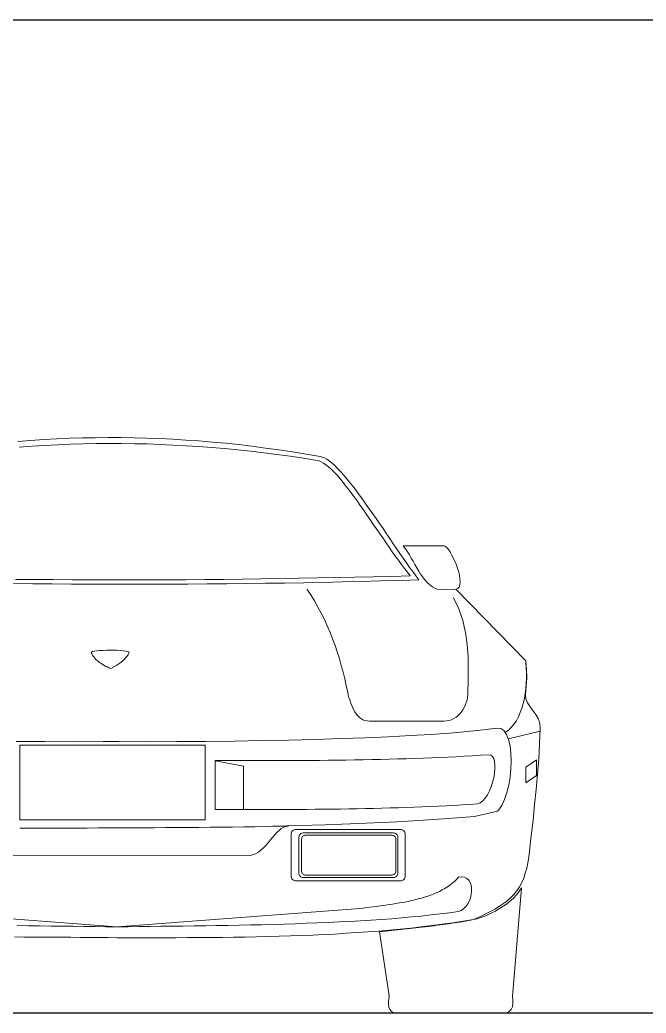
# Model space of a CAD drawing. Header units: millimetres. Extents: x 587797 to 2274247, y 1711 to 439204.
# Drawn here: x 997029 to 999203, y 283670 to 287120 of the extents above; entities that cross this region are included whole.
import ezdxf

# ---------------------------------------------------------------- set-up
doc = ezdxf.new("R2010")
doc.units = ezdxf.units.MM
doc.layers.add('finiture', color=7, linetype='Continuous', lineweight=20)

msp = doc.modelspace()

# ---------------------------------------------------------------- linework, layer by layer
for p, q in [((971939.651, 287119.666, 442.155), (1042638.019, 287119.666, 442.155)), ((1042868.164, 283669.666, 442.155), (971709.651, 283669.666, 442.155))]:
    msp.add_line(p, q)
at = {"layer": 'finiture'}
for p, q in [((997111.674, 285661.798, 442.155), (997066.407, 285658.992, 442.155)), ((997156.532, 285664.193, 442.155), (997111.674, 285661.798, 442.155)), ((997201.389, 285666.195, 442.155), (997156.532, 285664.193, 442.155)), ((997245.836, 285667.409, 442.155), (997201.389, 285666.195, 442.155)), ((997290.694, 285668.197, 442.155), (997245.836, 285667.409, 442.155)), ((997335.551, 285668.607, 442.155), (997290.694, 285668.197, 442.155)), ((997380.392, 285668.607, 442.155), (997335.551, 285668.607, 442.155)), ((997425.25, 285668.197, 442.155), (997380.392, 285668.607, 442.155)), ((997470.107, 285666.999, 442.155), (997425.25, 285668.197, 442.155)), ((997514.964, 285665.407, 442.155), (997470.107, 285666.999, 442.155)), ((997560.215, 285662.995, 442.155), (997514.964, 285665.407, 442.155)), ((997605.467, 285660.19, 442.155), (997560.215, 285662.995, 442.155)), ((997650.734, 285656.99, 442.155), (997605.467, 285660.19, 442.155)), ((997066.407, 285658.992, 442.155), (997021.566, 285655.383, 442.155)), ((997071.215, 285638.959, 442.155), (997026.767, 285635.76, 442.155)), ((997115.678, 285641.765, 442.155), (997071.215, 285638.959, 442.155)), ((997160.125, 285643.766, 442.155), (997115.678, 285641.765, 442.155)), ((997204.589, 285645.374, 442.155), (997160.125, 285643.766, 442.155)), ((997248.642, 285646.982, 442.155), (997204.589, 285645.374, 442.155)), ((997293.105, 285647.77, 442.155), (997248.642, 285646.982, 442.155)), ((997337.553, 285648.18, 442.155), (997293.105, 285647.77, 442.155)), ((997382, 285648.18, 442.155), (997337.553, 285648.18, 442.155)), ((997426.447, 285647.376, 442.155), (997382, 285648.18, 442.155)), ((997470.911, 285646.572, 442.155), (997426.447, 285647.376, 442.155)), ((997515.358, 285644.98, 442.155), (997470.911, 285646.572, 442.155)), ((997559.821, 285642.978, 442.155), (997515.358, 285644.98, 442.155)), ((997604.679, 285640.567, 442.155), (997559.821, 285642.978, 442.155)), ((997649.52, 285637.761, 442.155), (997604.679, 285640.567, 442.155)), ((997694.377, 285634.562, 442.155), (997649.52, 285637.761, 442.155)), ((997696.379, 285653.381, 442.155), (997650.734, 285656.99, 442.155)), ((997739.235, 285630.558, 442.155), (997694.377, 285634.562, 442.155)), ((997742.45, 285648.983, 442.155), (997696.379, 285653.381, 442.155)), ((997784.502, 285626.145, 442.155), (997739.235, 285630.558, 442.155)), ((997788.505, 285644.176, 442.155), (997742.45, 285648.983, 442.155)), ((997830.147, 285621.338, 442.155), (997784.502, 285626.145, 442.155)), ((997834.56, 285638.565, 442.155), (997788.505, 285644.176, 442.155)), ((997881.419, 285632.56, 442.155), (997834.56, 285638.565, 442.155)), ((997928.278, 285626.145, 442.155), (997881.419, 285632.56, 442.155)), ((997975.531, 285619.336, 442.155), (997928.278, 285626.145, 442.155)), ((997875.808, 285616.137, 442.155), (997830.147, 285621.338, 442.155)), ((997921.469, 285610.131, 442.155), (997875.808, 285616.137, 442.155)), ((997967.524, 285603.716, 442.155), (997921.469, 285610.131, 442.155)), ((998013.989, 285596.907, 442.155), (997967.524, 285603.716, 442.155)), ((998022.8, 285611.329, 442.155), (997975.531, 285619.336, 442.155)), ((998060.438, 285589.704, 442.155), (998013.989, 285596.907, 442.155)), ((998070.857, 285603.322, 442.155), (998022.8, 285611.329, 442.155)), ((998078.469, 285601.321, 442.155), (998070.857, 285603.322, 442.155)), ((998086.067, 285598.121, 442.155), (998078.469, 285601.321, 442.155)), ((998094.483, 285593.314, 442.155), (998086.067, 285598.121, 442.155)), ((998103.294, 285587.309, 442.155), (998094.483, 285593.314, 442.155)), ((998067.641, 285588.097, 442.155), (998060.438, 285589.704, 442.155)), ((998075.254, 285584.897, 442.155), (998067.641, 285588.097, 442.155)), ((998083.261, 285580.09, 442.155), (998075.254, 285584.897, 442.155)), ((998091.284, 285574.479, 442.155), (998083.261, 285580.09, 442.155)), ((998100.094, 285567.67, 442.155), (998091.284, 285574.479, 442.155)), ((998108.905, 285559.663, 442.155), (998100.094, 285567.67, 442.155)), ((998112.499, 285580.09, 442.155), (998103.294, 285587.309, 442.155)), ((998118.11, 285550.458, 442.155), (998108.905, 285559.663, 442.155)), ((998121.719, 285571.279, 442.155), (998112.499, 285580.09, 442.155)), ((998131.728, 285561.665, 442.155), (998121.719, 285571.279, 442.155)), ((998141.736, 285551.262, 442.155), (998131.728, 285561.665, 442.155)), ((998127.724, 285540.45, 442.155), (998118.11, 285550.458, 442.155)), ((998137.339, 285529.637, 442.155), (998127.724, 285540.45, 442.155)), ((998147.347, 285517.611, 442.155), (998137.339, 285529.637, 442.155)), ((998152.155, 285539.646, 442.155), (998141.736, 285551.262, 442.155)), ((998162.573, 285527.226, 442.155), (998152.155, 285539.646, 442.155)), ((998173.385, 285514.018, 442.155), (998162.573, 285527.226, 442.155)), ((998157.356, 285505.207, 442.155), (998147.347, 285517.611, 442.155)), ((998167.774, 285491.983, 442.155), (998157.356, 285505.207, 442.155)), ((998178.193, 285477.971, 442.155), (998167.774, 285491.983, 442.155)), ((998184.592, 285499.99, 442.155), (998173.385, 285514.018, 442.155)), ((998195.814, 285485.174, 442.155), (998184.592, 285499.99, 442.155)), ((998189.005, 285463.549, 442.155), (998178.193, 285477.971, 442.155)), ((998199.817, 285448.734, 442.155), (998189.005, 285463.549, 442.155)), ((998207.02, 285469.949, 442.155), (998195.814, 285485.174, 442.155)), ((998218.637, 285454.329, 442.155), (998207.02, 285469.949, 442.155)), ((998230.253, 285437.921, 442.155), (998218.637, 285454.329, 442.155)), ((998210.63, 285433.114, 442.155), (998199.817, 285448.734, 442.155)), ((998221.442, 285417.494, 442.155), (998210.63, 285433.114, 442.155)), ((998241.869, 285421.498, 442.155), (998230.253, 285437.921, 442.155)), ((998253.879, 285404.27, 442.155), (998241.869, 285421.498, 442.155)), ((998232.649, 285401.465, 442.155), (998221.442, 285417.494, 442.155)), ((998243.871, 285385.451, 442.155), (998232.649, 285401.465, 442.155)), ((998254.683, 285369.028, 442.155), (998243.871, 285385.451, 442.155)), ((998265.496, 285387.453, 442.155), (998253.879, 285404.27, 442.155)), ((998277.506, 285369.831, 442.155), (998265.496, 285387.453, 442.155)), ((998265.89, 285353.014, 442.155), (998254.683, 285369.028, 442.155)), ((998277.112, 285336.59, 442.155), (998265.89, 285353.014, 442.155)), ((998289.532, 285352.604, 442.155), (998277.506, 285369.831, 442.155)), ((998301.148, 285334.983, 442.155), (998289.532, 285352.604, 442.155)), ((998288.318, 285320.167, 442.155), (998277.112, 285336.59, 442.155)), ((998299.54, 285304.153, 442.155), (998288.318, 285320.167, 442.155)), ((998313.158, 285317.771, 442.155), (998301.148, 285334.983, 442.155)), ((998324.775, 285300.15, 442.155), (998313.158, 285317.771, 442.155)), ((998310.353, 285288.124, 442.155), (998299.54, 285304.153, 442.155)), ((998321.165, 285272.504, 442.155), (998310.353, 285288.124, 442.155)), ((998336.391, 285283.317, 442.155), (998324.775, 285300.15, 442.155)), ((998347.991, 285266.499, 442.155), (998336.391, 285283.317, 442.155)), ((998367.63, 285282.922, 442.155), (998360.017, 285292.931, 442.155)), ((998360.017, 285292.931, 442.155), (998500.988, 285292.931, 442.155)), ((998374.439, 285272.504, 442.155), (998367.63, 285282.922, 442.155)), ((998500.988, 285292.931, 442.155), (998505.795, 285291.339, 442.155)), ((998505.795, 285291.339, 442.155), (998511.407, 285286.532, 442.155)), ((998511.407, 285286.532, 442.155), (998517.412, 285279.313, 442.155)), ((998331.978, 285257.294, 442.155), (998321.165, 285272.504, 442.155)), ((998342.79, 285242.478, 442.155), (998331.978, 285257.294, 442.155)), ((998359.607, 285249.681, 442.155), (998347.991, 285266.499, 442.155)), ((998370.83, 285233.668, 442.155), (998359.607, 285249.681, 442.155)), ((998381.248, 285261.692, 442.155), (998374.439, 285272.504, 442.155)), ((998387.647, 285250.485, 442.155), (998381.248, 285261.692, 442.155)), ((998394.062, 285239.263, 442.155), (998387.647, 285250.485, 442.155)), ((998517.412, 285279.313, 442.155), (998523.811, 285269.699, 442.155)), ((998523.811, 285269.699, 442.155), (998529.832, 285258.492, 442.155)), ((998529.832, 285258.492, 442.155), (998535.837, 285245.678, 442.155)), ((998353.208, 285228.057, 442.155), (998342.79, 285242.478, 442.155)), ((998363.611, 285214.439, 442.155), (998353.208, 285228.057, 442.155)), ((998374.029, 285201.215, 442.155), (998363.611, 285214.439, 442.155)), ((998381.642, 285218.048, 442.155), (998370.83, 285233.668, 442.155)), ((998392.848, 285203.217, 442.155), (998381.642, 285218.048, 442.155)), ((998400.461, 285227.647, 442.155), (998394.062, 285239.263, 442.155)), ((998406.876, 285216.44, 442.155), (998400.461, 285227.647, 442.155)), ((998413.275, 285205.218, 442.155), (998406.876, 285216.44, 442.155)), ((998535.837, 285245.678, 442.155), (998541.842, 285232.06, 442.155)), ((998541.842, 285232.06, 442.155), (998547.043, 285218.442, 442.155)), ((998547.043, 285218.442, 442.155), (998551.457, 285204.43, 442.155)), ((997735.641, 285176.39, 442.155), (997800.909, 285177.194, 442.155)), ((997800.909, 285177.194, 442.155), (997866.194, 285177.998, 442.155)), ((997866.194, 285177.998, 442.155), (997931.478, 285178.786, 442.155)), ((997931.478, 285178.786, 442.155), (997996.352, 285180, 442.155)), ((997996.352, 285180, 442.155), (998061.636, 285181.198, 442.155)), ((998061.636, 285181.198, 442.155), (998126.117, 285182.396, 442.155)), ((998126.117, 285182.396, 442.155), (998191.007, 285183.593, 442.155)), ((998191.007, 285183.593, 442.155), (998255.487, 285185.201, 442.155)), ((998255.487, 285185.201, 442.155), (998319.967, 285186.809, 442.155)), ((998319.967, 285186.809, 442.155), (998384.038, 285188.811, 442.155)), ((998384.038, 285188.811, 442.155), (998374.029, 285201.215, 442.155)), ((998403.267, 285188.401, 442.155), (998392.848, 285203.217, 442.155)), ((998413.685, 285174.783, 442.155), (998403.267, 285188.401, 442.155)), ((998420.084, 285194.406, 442.155), (998413.275, 285205.218, 442.155)), ((998427.303, 285184.003, 442.155), (998420.084, 285194.406, 442.155)), ((998434.9, 285174.389, 442.155), (998427.303, 285184.003, 442.155)), ((998551.457, 285204.43, 442.155), (998554.656, 285190.812, 442.155)), ((998554.656, 285190.812, 442.155), (998556.658, 285177.998, 442.155)), ((998556.658, 285177.998, 442.155), (998557.462, 285166.776, 442.155)), ((997006.734, 285161.575, 442.155), (997074.02, 285161.165, 442.155)), ((997013.543, 285176.39, 442.155), (997079.237, 285175.996, 442.155)), ((997074.02, 285161.165, 442.155), (997141.306, 285160.377, 442.155)), ((997079.237, 285175.996, 442.155), (997144.915, 285175.587, 442.155)), ((997141.306, 285160.377, 442.155), (997208.592, 285159.967, 442.155)), ((997144.915, 285175.587, 442.155), (997210.594, 285175.193, 442.155)), ((997208.592, 285159.967, 442.155), (997276.272, 285159.967, 442.155)), ((997210.594, 285175.193, 442.155), (997276.272, 285174.783, 442.155)), ((997276.272, 285174.783, 442.155), (997341.95, 285174.783, 442.155)), ((997276.272, 285159.967, 442.155), (997343.542, 285159.573, 442.155)), ((997341.95, 285174.783, 442.155), (997407.628, 285174.783, 442.155)), ((997343.542, 285159.573, 442.155), (997410.828, 285159.573, 442.155)), ((997407.628, 285174.783, 442.155), (997473.306, 285174.783, 442.155)), ((997410.828, 285159.573, 442.155), (997478.114, 285159.573, 442.155)), ((997473.306, 285174.783, 442.155), (997538.985, 285175.193, 442.155)), ((997478.114, 285159.573, 442.155), (997545.4, 285159.967, 442.155)), ((997538.985, 285175.193, 442.155), (997604.679, 285175.193, 442.155)), ((997545.4, 285159.967, 442.155), (997612.276, 285159.967, 442.155)), ((997604.679, 285175.193, 442.155), (997669.947, 285175.996, 442.155)), ((997612.276, 285159.967, 442.155), (997679.562, 285160.771, 442.155)), ((997669.947, 285175.996, 442.155), (997735.641, 285176.39, 442.155)), ((997679.562, 285160.771, 442.155), (997746.847, 285161.165, 442.155)), ((997746.847, 285161.165, 442.155), (997813.739, 285161.969, 442.155)), ((997813.739, 285161.969, 442.155), (997881.009, 285162.773, 442.155)), ((997881.009, 285162.773, 442.155), (997947.901, 285163.576, 442.155)), ((997947.901, 285163.576, 442.155), (998014.777, 285164.774, 442.155)), ((998014.777, 285164.774, 442.155), (998081.259, 285165.972, 442.155)), ((998024.802, 285142.74, 442.155), (998038.419, 285122.329, 442.155)), ((998081.259, 285165.972, 442.155), (998148.151, 285167.58, 442.155)), ((998148.151, 285167.58, 442.155), (998214.633, 285169.187, 442.155)), ((998214.633, 285169.187, 442.155), (998281.115, 285170.779, 442.155)), ((998281.115, 285170.779, 442.155), (998347.597, 285172.781, 442.155)), ((998347.597, 285172.781, 442.155), (998413.685, 285174.783, 442.155)), ((998443.317, 285165.168, 442.155), (998434.9, 285174.389, 442.155)), ((998452.127, 285157.161, 442.155), (998443.317, 285165.168, 442.155)), ((998461.742, 285149.958, 442.155), (998452.127, 285157.161, 442.155)), ((998472.16, 285144.347, 442.155), (998461.742, 285149.958, 442.155)), ((998483.367, 285139.54, 442.155), (998472.16, 285144.347, 442.155)), ((998542.646, 285142.74, 442.155), (998483.367, 285139.54, 442.155)), ((998549.455, 285144.757, 442.155), (998542.646, 285142.74, 442.155)), ((998542.646, 285142.74, 442.155), (998784.947, 284892.841, 442.155)), ((998554.262, 285149.549, 442.155), (998549.455, 285144.757, 442.155)), ((998556.658, 285157.161, 442.155), (998554.262, 285149.549, 442.155)), ((998557.462, 285166.776, 442.155), (998556.658, 285157.161, 442.155)), ((998038.419, 285122.329, 442.155), (998051.628, 285101.492, 442.155)), ((998553.048, 285073.862, 442.155), (998533.835, 285112.304, 442.155)), ((998051.628, 285101.492, 442.155), (998063.638, 285080.277, 442.155)), ((998063.638, 285080.277, 442.155), (998075.254, 285058.636, 442.155)), ((998566.666, 285033.418, 442.155), (998553.048, 285073.862, 442.155)), ((998075.254, 285058.636, 442.155), (998086.067, 285036.617, 442.155)), ((998086.067, 285036.617, 442.155), (998096.091, 285014.583, 442.155)), ((998096.091, 285014.583, 442.155), (998105.69, 284992.154, 442.155)), ((998575.887, 284992.154, 442.155), (998566.666, 285033.418, 442.155)), ((998105.69, 284992.154, 442.155), (998114.5, 284969.726, 442.155)), ((998581.892, 284950.103, 442.155), (998575.887, 284992.154, 442.155)), ((998114.5, 284969.726, 442.155), (998122.917, 284946.903, 442.155)), ((998122.917, 284946.903, 442.155), (998130.924, 284924.08, 442.155)), ((998584.698, 284907.657, 442.155), (998581.892, 284950.103, 442.155)), ((997277.076, 284923.276, 442.155), (997276.272, 284921.275, 442.155)), ((997276.272, 284921.275, 442.155), (997278.274, 284917.271, 442.155)), ((997281.079, 284925.278, 442.155), (997277.076, 284923.276, 442.155)), ((997278.274, 284917.271, 442.155), (997280.685, 284913.268, 442.155)), ((997280.685, 284913.268, 442.155), (997283.491, 284909.659, 442.155)), ((997287.494, 284926.87, 442.155), (997281.079, 284925.278, 442.155)), ((997283.491, 284909.659, 442.155), (997286.296, 284905.655, 442.155)), ((997286.296, 284905.655, 442.155), (997289.496, 284902.046, 442.155)), ((997295.895, 284928.084, 442.155), (997287.494, 284926.87, 442.155)), ((997289.496, 284902.046, 442.155), (997293.105, 284898.436, 442.155)), ((997305.919, 284928.888, 442.155), (997295.895, 284928.084, 442.155)), ((997317.126, 284929.676, 442.155), (997305.919, 284928.888, 442.155)), ((997329.136, 284930.085, 442.155), (997317.126, 284929.676, 442.155)), ((997341.95, 284930.479, 442.155), (997329.136, 284930.085, 442.155)), ((997354.354, 284930.479, 442.155), (997341.95, 284930.479, 442.155)), ((997366.774, 284930.085, 442.155), (997354.354, 284930.479, 442.155)), ((997377.981, 284929.282, 442.155), (997366.774, 284930.085, 442.155)), ((997388.005, 284928.478, 442.155), (997377.981, 284929.282, 442.155)), ((997396.406, 284926.87, 442.155), (997388.005, 284928.478, 442.155)), ((997392.403, 284899.24, 442.155), (997399.212, 284906.853, 442.155)), ((997403.215, 284925.278, 442.155), (997396.406, 284926.87, 442.155)), ((997399.212, 284906.853, 442.155), (997404.429, 284914.056, 442.155)), ((997406.824, 284923.67, 442.155), (997403.215, 284925.278, 442.155)), ((997404.429, 284914.056, 442.155), (997408.022, 284921.275, 442.155)), ((997408.022, 284921.275, 442.155), (997406.824, 284923.67, 442.155)), ((998130.924, 284924.08, 442.155), (998138.143, 284900.848, 442.155)), ((998585.501, 284865.605, 442.155), (998584.698, 284907.657, 442.155)), ((997293.105, 284898.436, 442.155), (997296.699, 284894.843, 442.155)), ((997296.699, 284894.843, 442.155), (997300.702, 284891.627, 442.155)), ((997300.702, 284891.627, 442.155), (997305.115, 284888.034, 442.155)), ((997305.115, 284888.034, 442.155), (997309.923, 284884.818, 442.155)), ((997309.923, 284884.818, 442.155), (997314.73, 284881.225, 442.155)), ((997314.73, 284881.225, 442.155), (997319.931, 284878.419, 442.155)), ((997319.931, 284878.419, 442.155), (997325.542, 284875.22, 442.155)), ((997325.542, 284875.22, 442.155), (997331.547, 284872.004, 442.155)), ((997331.547, 284872.004, 442.155), (997337.947, 284869.199, 442.155)), ((997337.947, 284869.199, 442.155), (997344.346, 284866.409, 442.155)), ((997344.346, 284866.409, 442.155), (997355.552, 284872.004, 442.155)), ((997355.552, 284872.004, 442.155), (997365.971, 284878.419, 442.155)), ((997365.971, 284878.419, 442.155), (997375.979, 284884.818, 442.155)), ((997375.979, 284884.818, 442.155), (997384.79, 284892.037, 442.155)), ((997384.79, 284892.037, 442.155), (997392.403, 284899.24, 442.155)), ((998138.143, 284900.848, 442.155), (998144.542, 284877.615, 442.155)), ((998144.542, 284877.615, 442.155), (998150.957, 284854.383, 442.155)), ((998787.343, 284863.603, 442.155), (998784.947, 284892.841, 442.155)), ((998784.947, 284886.82, 442.155), (998786.539, 284869.609, 442.155)), ((998786.539, 284869.609, 442.155), (998787.343, 284851.987, 442.155)), ((998150.957, 284854.383, 442.155), (998156.552, 284830.756, 442.155)), ((998585.092, 284824.357, 442.155), (998585.501, 284865.605, 442.155)), ((998786.949, 284805.522, 442.155), (998788.147, 284834.366, 442.155)), ((998787.343, 284833.956, 442.155), (998786.949, 284815.941, 442.155)), ((998788.147, 284834.366, 442.155), (998787.343, 284863.603, 442.155)), ((998787.343, 284851.987, 442.155), (998787.343, 284833.956, 442.155)), ((998156.552, 284830.756, 442.155), (998162.163, 284807.524, 442.155)), ((998162.163, 284807.524, 442.155), (998166.97, 284783.897, 442.155)), ((998584.288, 284783.897, 442.155), (998585.092, 284824.357, 442.155)), ((998785.342, 284797.909, 442.155), (998783.34, 284780.288, 442.155)), ((998783.75, 284776.694, 442.155), (998786.949, 284805.522, 442.155)), ((998786.949, 284815.941, 442.155), (998785.342, 284797.909, 442.155)), ((998166.97, 284783.897, 442.155), (998168.972, 284775.087, 442.155)), ((998168.972, 284775.087, 442.155), (998171.384, 284766.276, 442.155)), ((998171.384, 284766.276, 442.155), (998173.779, 284757.465, 442.155)), ((998581.088, 284757.071, 442.155), (998582.696, 284765.882, 442.155)), ((998582.696, 284765.882, 442.155), (998583.894, 284775.087, 442.155)), ((998583.894, 284775.087, 442.155), (998584.288, 284783.897, 442.155)), ((998783.34, 284780.288, 442.155), (998780.14, 284762.667, 442.155)), ((998785.342, 284761.075, 442.155), (998783.75, 284776.694, 442.155)), ((998173.779, 284757.465, 442.155), (998176.979, 284748.655, 442.155)), ((998176.979, 284748.655, 442.155), (998180.194, 284740.238, 442.155)), ((998180.194, 284740.238, 442.155), (998183.394, 284731.837, 442.155)), ((998183.394, 284731.837, 442.155), (998187.397, 284724.224, 442.155)), ((998566.666, 284723.421, 442.155), (998571.474, 284731.427, 442.155)), ((998571.474, 284731.427, 442.155), (998575.083, 284739.45, 442.155)), ((998575.083, 284739.45, 442.155), (998578.283, 284748.261, 442.155)), ((998578.283, 284748.261, 442.155), (998581.088, 284757.071, 442.155)), ((998771.724, 284729.032, 442.155), (998766.128, 284713.412, 442.155)), ((998776.531, 284745.455, 442.155), (998771.724, 284729.032, 442.155)), ((998780.14, 284762.667, 442.155), (998776.531, 284745.455, 442.155)), ((998791.347, 284747.047, 442.155), (998785.342, 284761.075, 442.155)), ((998799.763, 284733.839, 442.155), (998791.347, 284747.047, 442.155)), ((998809.772, 284721.025, 442.155), (998799.763, 284733.839, 442.155)), ((998187.397, 284724.224, 442.155), (998191.81, 284716.612, 442.155)), ((998191.81, 284716.612, 442.155), (998196.208, 284709.803, 442.155)), ((998196.208, 284709.803, 442.155), (998201.409, 284703.403, 442.155)), ((998201.409, 284703.403, 442.155), (998207.02, 284697.792, 442.155)), ((998207.02, 284697.792, 442.155), (998213.025, 284692.985, 442.155)), ((998535.427, 284692.591, 442.155), (998543.04, 284697.398, 442.155)), ((998543.04, 284697.398, 442.155), (998549.849, 284702.994, 442.155)), ((998549.849, 284702.994, 442.155), (998555.854, 284708.999, 442.155)), ((998555.854, 284708.999, 442.155), (998561.859, 284715.808, 442.155)), ((998561.859, 284715.808, 442.155), (998566.666, 284723.421, 442.155)), ((998759.713, 284698.99, 442.155), (998752.51, 284685.372, 442.155)), ((998766.128, 284713.412, 442.155), (998759.713, 284698.99, 442.155)), ((998819.78, 284707.407, 442.155), (998809.772, 284721.025, 442.155)), ((998828.197, 284692.985, 442.155), (998819.78, 284707.407, 442.155)), ((998213.025, 284692.985, 442.155), (998219.44, 284688.982, 442.155)), ((998219.44, 284688.982, 442.155), (998226.643, 284686.176, 442.155)), ((998226.643, 284686.176, 442.155), (998234.256, 284684.568, 442.155)), ((998234.256, 284684.568, 442.155), (998242.263, 284683.78, 442.155)), ((998242.263, 284683.78, 442.155), (998500.988, 284683.78, 442.155)), ((998500.988, 284683.78, 442.155), (998510.209, 284684.568, 442.155)), ((998510.209, 284684.568, 442.155), (998519.019, 284686.176, 442.155)), ((998519.019, 284686.176, 442.155), (998527.42, 284688.982, 442.155)), ((998527.42, 284688.982, 442.155), (998535.427, 284692.591, 442.155)), ((998734.889, 284661.746, 442.155), (998724.865, 284652.131, 442.155)), ((998744.094, 284672.968, 442.155), (998734.889, 284661.746, 442.155)), ((998752.51, 284685.372, 442.155), (998744.094, 284672.968, 442.155)), ((998834.202, 284676.971, 442.155), (998828.197, 284692.985, 442.155)), ((998835.4, 284658.94, 442.155), (998834.202, 284676.971, 442.155)), ((998227.447, 284626.109, 442.155), (998142.54, 284623.303, 442.155)), ((998307.957, 284629.703, 442.155), (998227.447, 284626.109, 442.155)), ((998384.448, 284633.706, 442.155), (998307.957, 284629.703, 442.155)), ((998455.737, 284637.709, 442.155), (998384.448, 284633.706, 442.155)), ((998521.825, 284642.517, 442.155), (998455.737, 284637.709, 442.155)), ((998582.302, 284647.734, 442.155), (998521.825, 284642.517, 442.155)), ((998636.758, 284653.329, 442.155), (998582.302, 284647.734, 442.155)), ((998684.83, 284659.35, 442.155), (998636.758, 284653.329, 442.155)), ((998698.039, 284658.136, 442.155), (998684.83, 284659.35, 442.155)), ((998709.261, 284650.933, 442.155), (998698.039, 284658.136, 442.155)), ((998718.465, 284637.315, 442.155), (998709.261, 284650.933, 442.155)), ((998724.865, 284652.131, 442.155), (998713.658, 284644.518, 442.155)), ((998725.274, 284619.694, 442.155), (998718.465, 284637.315, 442.155)), ((998725.274, 284622.09, 442.155), (998834.612, 284649.326, 442.155)), ((998833.004, 284606.47, 442.155), (998835.4, 284658.94, 442.155)), ((997016.349, 284613.689, 442.155), (997116.072, 284612.885, 442.155)), ((997029.163, 284600.229, 442.155), (997672.358, 284600.229, 442.155)), ((997029.163, 284341.535, 442.155), (997029.163, 284600.229, 442.155)), ((997116.072, 284612.885, 442.155), (997217.009, 284612.491, 442.155)), ((997217.009, 284612.491, 442.155), (997318.324, 284612.885, 442.155)), ((997318.324, 284612.885, 442.155), (997345.158, 284612.885, 442.155)), ((997371.991, 284612.885, 442.155), (997345.158, 284612.885, 442.155)), ((997473.306, 284612.491, 442.155), (997371.991, 284612.885, 442.155)), ((997574.243, 284612.885, 442.155), (997473.306, 284612.491, 442.155)), ((997673.966, 284613.689, 442.155), (997574.243, 284612.885, 442.155)), ((997672.358, 284600.229, 442.155), (997672.358, 284341.535, 442.155)), ((997772.491, 284614.887, 442.155), (997673.966, 284613.689, 442.155)), ((997868.605, 284616.494, 442.155), (997772.491, 284614.887, 442.155)), ((997962.717, 284618.086, 442.155), (997868.605, 284616.494, 442.155)), ((998054.433, 284620.498, 442.155), (997962.717, 284618.086, 442.155)), ((998142.54, 284623.303, 442.155), (998054.433, 284620.498, 442.155)), ((998730.476, 284597.659, 442.155), (998725.274, 284619.694, 442.155)), ((998733.281, 284572.835, 442.155), (998730.476, 284597.659, 442.155)), ((998829.805, 284553.212, 442.155), (998833.004, 284606.47, 442.155)), ((998428.895, 284555.214, 442.155), (998457.739, 284556.412, 442.155)), ((998457.739, 284556.412, 442.155), (998486.566, 284557.61, 442.155)), ((998486.566, 284557.61, 442.155), (998515.41, 284559.217, 442.155)), ((998515.41, 284559.217, 442.155), (998543.844, 284560.415, 442.155)), ((998543.844, 284560.415, 442.155), (998572.277, 284562.023, 442.155)), ((998572.277, 284562.023, 442.155), (998600.317, 284563.63, 442.155)), ((998600.317, 284563.63, 442.155), (998627.947, 284565.222, 442.155)), ((998627.947, 284565.222, 442.155), (998655.577, 284567.224, 442.155)), ((998655.577, 284567.224, 442.155), (998663.6, 284566.026, 442.155)), ((998663.6, 284566.026, 442.155), (998669.605, 284561.219, 442.155)), ((998669.605, 284561.219, 442.155), (998674.002, 284553.606, 442.155)), ((998734.479, 284546.009, 442.155), (998733.281, 284572.835, 442.155)), ((997707.191, 284376.604, 442.155), (997707.191, 284546.797, 442.155)), ((997707.191, 284546.797, 442.155), (997736.839, 284546.797, 442.155)), ((997707.191, 284377.408, 442.155), (997707.191, 284546.403, 442.155)), ((997707.191, 284546.403, 442.155), (997805.717, 284527.978, 442.155)), ((997736.839, 284546.797, 442.155), (997766.88, 284546.797, 442.155)), ((997766.88, 284546.797, 442.155), (997796.906, 284546.797, 442.155)), ((997796.906, 284546.797, 442.155), (997826.947, 284546.797, 442.155)), ((997805.717, 284527.978, 442.155), (997805.717, 284376.21, 442.155)), ((997826.947, 284546.797, 442.155), (997856.989, 284546.797, 442.155)), ((997856.989, 284546.797, 442.155), (997887.03, 284546.797, 442.155)), ((997887.03, 284546.797, 442.155), (997917.466, 284546.797, 442.155)), ((997917.466, 284546.797, 442.155), (997947.901, 284546.797, 442.155)), ((997947.901, 284546.797, 442.155), (997978.337, 284547.207, 442.155)), ((997978.337, 284547.207, 442.155), (998008.378, 284547.207, 442.155)), ((998008.378, 284547.207, 442.155), (998038.814, 284547.601, 442.155)), ((998038.814, 284547.601, 442.155), (998069.249, 284547.601, 442.155)), ((998069.249, 284547.601, 442.155), (998099.684, 284548.011, 442.155)), ((998099.684, 284548.011, 442.155), (998130.12, 284548.405, 442.155)), ((998130.12, 284548.405, 442.155), (998160.161, 284548.799, 442.155)), ((998160.161, 284548.799, 442.155), (998190.597, 284549.209, 442.155)), ((998190.597, 284549.209, 442.155), (998220.638, 284549.603, 442.155)), ((998220.638, 284549.603, 442.155), (998250.68, 284550.406, 442.155)), ((998250.68, 284550.406, 442.155), (998280.721, 284550.816, 442.155)), ((998280.721, 284550.816, 442.155), (998310.747, 284551.604, 442.155)), ((998310.747, 284551.604, 442.155), (998340.394, 284552.408, 442.155)), ((998340.394, 284552.408, 442.155), (998370.026, 284553.212, 442.155)), ((998370.026, 284553.212, 442.155), (998399.263, 284554.41, 442.155)), ((998399.263, 284554.41, 442.155), (998428.895, 284555.214, 442.155)), ((998674.002, 284553.606, 442.155), (998676.808, 284543.598, 442.155)), ((998676.808, 284543.598, 442.155), (998678.006, 284531.177, 442.155)), ((998678.006, 284531.177, 442.155), (998678.006, 284517.56, 442.155)), ((998733.281, 284517.969, 442.155), (998734.479, 284546.009, 442.155)), ((998822.192, 284549.209, 442.155), (998784.947, 284523.58, 442.155)), ((998784.947, 284523.58, 442.155), (998784.947, 284469.928, 442.155)), ((998822.192, 284495.556, 442.155), (998822.192, 284549.209, 442.155)), ((998825.801, 284499.954, 442.155), (998829.805, 284553.212, 442.155)), ((998673.608, 284487.14, 442.155), (998669.605, 284471.52, 442.155)), ((998676.414, 284502.759, 442.155), (998673.608, 284487.14, 442.155)), ((998678.006, 284517.56, 442.155), (998676.414, 284502.759, 442.155)), ((998726.078, 284461.512, 442.155), (998730.885, 284489.551, 442.155)), ((998730.885, 284489.551, 442.155), (998733.281, 284517.969, 442.155)), ((998784.947, 284469.928, 442.155), (998822.192, 284495.556, 442.155)), ((998820.994, 284446.286, 442.155), (998825.801, 284499.954, 442.155)), ((998664.798, 284455.901, 442.155), (998658.792, 284441.494, 442.155)), ((998669.605, 284471.52, 442.155), (998664.798, 284455.901, 442.155)), ((998719.663, 284435.474, 442.155), (998726.078, 284461.512, 442.155)), ((998651.983, 284427.877, 442.155), (998644.371, 284416.26, 442.155)), ((998658.792, 284441.494, 442.155), (998651.983, 284427.877, 442.155)), ((998711.656, 284411.453, 442.155), (998719.663, 284435.474, 442.155)), ((998815.777, 284392.634, 442.155), (998820.994, 284446.286, 442.155)), ((998370.83, 284384.217, 442.155), (998342.396, 284383.019, 442.155)), ((998398.869, 284385.021, 442.155), (998370.83, 284384.217, 442.155)), ((998426.893, 284386.219, 442.155), (998398.869, 284385.021, 442.155)), ((998454.933, 284387.417, 442.155), (998426.893, 284386.219, 442.155)), ((998482.563, 284388.615, 442.155), (998454.933, 284387.417, 442.155)), ((998509.799, 284389.828, 442.155), (998482.563, 284388.615, 442.155)), ((998537.429, 284391.42, 442.155), (998509.799, 284389.828, 442.155)), ((998564.271, 284393.028, 442.155), (998537.429, 284391.42, 442.155)), ((998591.097, 284394.636, 442.155), (998564.271, 284393.028, 442.155)), ((998617.939, 284396.637, 442.155), (998591.097, 284394.636, 442.155)), ((998627.143, 284400.231, 442.155), (998617.939, 284396.637, 442.155)), ((998635.954, 284407.04, 442.155), (998627.143, 284400.231, 442.155)), ((998644.371, 284416.26, 442.155), (998635.954, 284407.04, 442.155)), ((998690.032, 284374.603, 442.155), (998701.648, 284391.026, 442.155)), ((998701.648, 284391.026, 442.155), (998711.656, 284411.453, 442.155)), ((998810.182, 284338.966, 442.155), (998815.777, 284392.634, 442.155)), ((997805.717, 284376.21, 442.155), (997707.191, 284377.408, 442.155)), ((997735.641, 284376.604, 442.155), (997707.191, 284376.604, 442.155)), ((997764.469, 284376.604, 442.155), (997735.641, 284376.604, 442.155)), ((997793.312, 284376.604, 442.155), (997764.469, 284376.604, 442.155)), ((997822.14, 284376.604, 442.155), (997793.312, 284376.604, 442.155)), ((997850.984, 284376.604, 442.155), (997822.14, 284376.604, 442.155)), ((997879.811, 284376.604, 442.155), (997850.984, 284376.604, 442.155)), ((997909.049, 284377.014, 442.155), (997879.811, 284376.604, 442.155)), ((997937.893, 284377.014, 442.155), (997909.049, 284377.014, 442.155)), ((997967.13, 284377.014, 442.155), (997937.893, 284377.014, 442.155)), ((997995.958, 284377.408, 442.155), (997967.13, 284377.014, 442.155)), ((998025.196, 284377.408, 442.155), (997995.958, 284377.408, 442.155)), ((998054.433, 284377.802, 442.155), (998025.196, 284377.408, 442.155)), ((998083.261, 284377.802, 442.155), (998054.433, 284377.802, 442.155)), ((998112.499, 284378.212, 442.155), (998083.261, 284377.802, 442.155)), ((998141.342, 284378.606, 442.155), (998112.499, 284378.212, 442.155)), ((998170.58, 284379.016, 442.155), (998141.342, 284378.606, 442.155)), ((998199.408, 284379.41, 442.155), (998170.58, 284379.016, 442.155)), ((998228.251, 284380.214, 442.155), (998199.408, 284379.41, 442.155)), ((998256.685, 284380.608, 442.155), (998228.251, 284380.214, 442.155)), ((998285.528, 284381.412, 442.155), (998256.685, 284380.608, 442.155)), ((998313.962, 284382.215, 442.155), (998285.528, 284381.412, 442.155)), ((998342.396, 284383.019, 442.155), (998313.962, 284382.215, 442.155)), ((998547.453, 284347.777, 442.155), (998606.716, 284352.978, 442.155)), ((998606.716, 284352.978, 442.155), (998686.422, 284371.403, 442.155)), ((998686.422, 284371.403, 442.155), (998690.032, 284374.603, 442.155)), ((998686.422, 284371.403, 442.155), (998686.422, 284371.403, 442.155)), ((997672.358, 284341.535, 442.155), (997029.163, 284341.535, 442.155)), ((997572.635, 284314.126, 442.155), (997611.882, 284314.536, 442.155)), ((997611.882, 284314.536, 442.155), (997650.734, 284314.93, 442.155)), ((997650.734, 284314.93, 442.155), (997689.57, 284315.324, 442.155)), ((997689.57, 284315.324, 442.155), (997728.422, 284315.733, 442.155)), ((997728.422, 284315.733, 442.155), (997767.274, 284316.127, 442.155)), ((997767.274, 284316.127, 442.155), (997806.126, 284316.931, 442.155)), ((997806.126, 284316.931, 442.155), (997844.979, 284317.325, 442.155)), ((997844.979, 284317.325, 442.155), (997883.815, 284318.129, 442.155)), ((997883.815, 284318.129, 442.155), (997923.061, 284318.539, 442.155)), ((997891.428, 284318.129, 442.155), (997906.653, 284318.539, 442.155)), ((997906.653, 284318.539, 442.155), (997999.158, 284321.345, 442.155)), ((997923.061, 284318.539, 442.155), (997961.913, 284319.343, 442.155)), ((997944.702, 284315.324, 442.155), (997936.285, 284310.532, 442.155)), ((997953.102, 284318.129, 442.155), (997944.702, 284315.324, 442.155)), ((997961.913, 284319.343, 442.155), (997953.102, 284318.129, 442.155)), ((997999.158, 284321.345, 442.155), (998088.872, 284324.134, 442.155)), ((998088.872, 284324.134, 442.155), (998175.387, 284327.35, 442.155)), ((998175.387, 284327.35, 442.155), (998258.292, 284330.549, 442.155)), ((998258.292, 284330.549, 442.155), (998337.589, 284334.553, 442.155)), ((998337.589, 284334.553, 442.155), (998412.472, 284338.556, 442.155)), ((998412.472, 284338.556, 442.155), (998482.563, 284342.969, 442.155)), ((998482.563, 284342.969, 442.155), (998547.453, 284347.777, 442.155)), ((998804.161, 284285.692, 442.155), (998810.182, 284338.966, 442.155)), ((997028.769, 284312.534, 442.155), (997067.621, 284312.534, 442.155)), ((997067.621, 284312.534, 442.155), (997106.867, 284312.534, 442.155)), ((997106.867, 284312.534, 442.155), (997145.719, 284312.534, 442.155)), ((997145.719, 284312.534, 442.155), (997184.556, 284312.534, 442.155)), ((997184.556, 284312.534, 442.155), (997223.408, 284312.534, 442.155)), ((997223.408, 284312.534, 442.155), (997262.26, 284312.534, 442.155)), ((997262.26, 284312.534, 442.155), (997301.112, 284312.928, 442.155)), ((997301.112, 284312.928, 442.155), (997339.948, 284312.928, 442.155)), ((997339.948, 284312.928, 442.155), (997378.391, 284312.928, 442.155)), ((997378.391, 284312.928, 442.155), (997417.243, 284313.322, 442.155)), ((997417.243, 284313.322, 442.155), (997456.079, 284313.322, 442.155)), ((997456.079, 284313.322, 442.155), (997494.931, 284313.732, 442.155)), ((997494.931, 284313.732, 442.155), (997533.783, 284314.126, 442.155)), ((997533.783, 284314.126, 442.155), (997572.635, 284314.126, 442.155)), ((997913.462, 284288.498, 442.155), (997905.849, 284279.293, 442.155)), ((997921.059, 284296.504, 442.155), (997913.462, 284288.498, 442.155)), ((997928.672, 284304.117, 442.155), (997921.059, 284296.504, 442.155)), ((997936.285, 284310.532, 442.155), (997928.672, 284304.117, 442.155)), ((997970.724, 284290.893, 442.155), (997971.134, 284294.109, 442.155)), ((997970.724, 284145.919, 442.155), (997970.724, 284290.893, 442.155)), ((997971.134, 284294.109, 442.155), (997971.922, 284297.308, 442.155)), ((997971.922, 284297.308, 442.155), (997973.529, 284300.114, 442.155)), ((997973.529, 284300.114, 442.155), (997975.531, 284302.919, 442.155)), ((997975.531, 284302.919, 442.155), (997978.337, 284304.921, 442.155)), ((997978.337, 284304.921, 442.155), (997981.142, 284306.513, 442.155)), ((997981.142, 284306.513, 442.155), (997984.342, 284307.317, 442.155)), ((997984.342, 284307.317, 442.155), (997987.541, 284307.727, 442.155)), ((997987.541, 284307.727, 442.155), (998349.599, 284307.727, 442.155)), ((997997.566, 284281.295, 442.155), (997997.96, 284284.084, 442.155)), ((997997.566, 284155.124, 442.155), (997997.566, 284281.295, 442.155)), ((997997.96, 284284.084, 442.155), (997998.764, 284286.89, 442.155)), ((997998.764, 284286.89, 442.155), (997999.961, 284289.301, 442.155)), ((997999.961, 284289.301, 442.155), (998001.963, 284291.697, 442.155)), ((998001.963, 284291.697, 442.155), (998003.965, 284293.305, 442.155)), ((998003.965, 284293.305, 442.155), (998006.376, 284294.503, 442.155)), ((998006.376, 284294.503, 442.155), (998009.182, 284295.307, 442.155)), ((998007.968, 284279.687, 442.155), (998009.182, 284281.689, 442.155)), ((998009.182, 284295.307, 442.155), (998011.972, 284295.701, 442.155)), ((998009.182, 284281.689, 442.155), (998010.774, 284283.69, 442.155)), ((998010.774, 284283.69, 442.155), (998012.776, 284285.298, 442.155)), ((998011.972, 284295.701, 442.155), (998326.366, 284295.701, 442.155)), ((998012.776, 284285.298, 442.155), (998015.187, 284286.496, 442.155)), ((998015.187, 284286.496, 442.155), (998017.993, 284286.89, 442.155)), ((998017.993, 284286.89, 442.155), (998020.798, 284287.3, 442.155)), ((998020.798, 284287.3, 442.155), (998319.967, 284287.3, 442.155)), ((998319.967, 284287.3, 442.155), (998322.773, 284286.89, 442.155)), ((998322.773, 284286.89, 442.155), (998325.169, 284286.496, 442.155)), ((998325.169, 284286.496, 442.155), (998327.58, 284285.298, 442.155)), ((998326.366, 284295.701, 442.155), (998329.172, 284295.307, 442.155)), ((998327.58, 284285.298, 442.155), (998329.976, 284283.69, 442.155)), ((998329.172, 284295.307, 442.155), (998331.978, 284294.503, 442.155)), ((998329.976, 284283.69, 442.155), (998331.583, 284281.689, 442.155)), ((998331.583, 284281.689, 442.155), (998332.781, 284279.687, 442.155)), ((998331.978, 284294.503, 442.155), (998334.389, 284293.305, 442.155)), ((998334.389, 284293.305, 442.155), (998336.785, 284291.697, 442.155)), ((998336.785, 284291.697, 442.155), (998338.392, 284289.301, 442.155)), ((998338.392, 284289.301, 442.155), (998339.59, 284286.89, 442.155)), ((998339.59, 284286.89, 442.155), (998340.394, 284284.084, 442.155)), ((998340.394, 284284.084, 442.155), (998340.788, 284281.295, 442.155)), ((998340.788, 284281.295, 442.155), (998340.788, 284155.124, 442.155)), ((998349.599, 284307.727, 442.155), (998352.798, 284307.317, 442.155)), ((998352.798, 284307.317, 442.155), (998356.014, 284306.513, 442.155)), ((998356.014, 284306.513, 442.155), (998358.819, 284304.921, 442.155)), ((998358.819, 284304.921, 442.155), (998361.609, 284302.919, 442.155)), ((998361.609, 284302.919, 442.155), (998363.611, 284300.114, 442.155)), ((998363.611, 284300.114, 442.155), (998365.219, 284297.308, 442.155)), ((998365.219, 284297.308, 442.155), (998366.022, 284294.109, 442.155)), ((998366.022, 284294.109, 442.155), (998366.416, 284290.893, 442.155)), ((998366.416, 284290.893, 442.155), (998366.416, 284145.919, 442.155)), ((998798.156, 284232.434, 442.155), (998804.161, 284285.692, 442.155)), ((997882.617, 284251.647, 442.155), (997874.2, 284243.246, 442.155)), ((997890.624, 284260.868, 442.155), (997882.617, 284251.647, 442.155)), ((997898.237, 284270.072, 442.155), (997890.624, 284260.868, 442.155)), ((997905.849, 284279.293, 442.155), (997898.237, 284270.072, 442.155)), ((998006.77, 284274.486, 442.155), (998007.18, 284277.275, 442.155)), ((998006.77, 284162.342, 442.155), (998006.77, 284274.486, 442.155)), ((998007.18, 284277.275, 442.155), (998007.968, 284279.687, 442.155)), ((998332.781, 284279.687, 442.155), (998333.585, 284277.275, 442.155)), ((998333.585, 284277.275, 442.155), (998333.979, 284274.486, 442.155)), ((998333.979, 284274.486, 442.155), (998333.979, 284162.342, 442.155)), ((997826.947, 284217.208, 442.155), (996863.368, 284216.404, 442.155)), ((997837.76, 284219.21, 442.155), (997826.947, 284217.208, 442.155)), ((997847.374, 284223.213, 442.155), (997837.76, 284219.21, 442.155)), ((997856.989, 284228.415, 442.155), (997847.374, 284223.213, 442.155)), ((997865.799, 284235.224, 442.155), (997856.989, 284228.415, 442.155)), ((997874.2, 284243.246, 442.155), (997865.799, 284235.224, 442.155)), ((998791.756, 284191.58, 442.155), (998795.35, 284211.203, 442.155)), ((998795.35, 284211.203, 442.155), (998798.156, 284232.434, 442.155)), ((998788.147, 284172.745, 442.155), (998791.756, 284191.58, 442.155)), ((997971.134, 284142.719, 442.155), (997970.724, 284145.919, 442.155)), ((997971.922, 284139.504, 442.155), (997971.134, 284142.719, 442.155)), ((997997.96, 284152.334, 442.155), (997997.566, 284155.124, 442.155)), ((997998.764, 284149.528, 442.155), (997997.96, 284152.334, 442.155)), ((997999.961, 284147.117, 442.155), (997998.764, 284149.528, 442.155)), ((998001.963, 284145.115, 442.155), (997999.961, 284147.117, 442.155)), ((998003.965, 284143.113, 442.155), (998001.963, 284145.115, 442.155)), ((998006.376, 284141.916, 442.155), (998003.965, 284143.113, 442.155)), ((998007.18, 284159.537, 442.155), (998006.77, 284162.342, 442.155)), ((998007.968, 284157.125, 442.155), (998007.18, 284159.537, 442.155)), ((998009.182, 284155.124, 442.155), (998007.968, 284157.125, 442.155)), ((998010.774, 284153.122, 442.155), (998009.182, 284155.124, 442.155)), ((998012.776, 284151.53, 442.155), (998010.774, 284153.122, 442.155)), ((998015.187, 284150.332, 442.155), (998012.776, 284151.53, 442.155)), ((998017.993, 284149.528, 442.155), (998015.187, 284150.332, 442.155)), ((998020.798, 284149.119, 442.155), (998017.993, 284149.528, 442.155)), ((998319.967, 284149.119, 442.155), (998020.798, 284149.119, 442.155)), ((998322.773, 284149.528, 442.155), (998319.967, 284149.119, 442.155)), ((998325.169, 284150.332, 442.155), (998322.773, 284149.528, 442.155)), ((998327.58, 284151.53, 442.155), (998325.169, 284150.332, 442.155)), ((998329.976, 284153.122, 442.155), (998327.58, 284151.53, 442.155)), ((998331.583, 284155.124, 442.155), (998329.976, 284153.122, 442.155)), ((998332.781, 284157.125, 442.155), (998331.583, 284155.124, 442.155)), ((998334.389, 284143.113, 442.155), (998331.978, 284141.916, 442.155)), ((998333.585, 284159.537, 442.155), (998332.781, 284157.125, 442.155)), ((998333.979, 284162.342, 442.155), (998333.585, 284159.537, 442.155)), ((998336.785, 284145.115, 442.155), (998334.389, 284143.113, 442.155)), ((998338.392, 284147.117, 442.155), (998336.785, 284145.115, 442.155)), ((998339.59, 284149.528, 442.155), (998338.392, 284147.117, 442.155)), ((998340.394, 284152.334, 442.155), (998339.59, 284149.528, 442.155)), ((998340.788, 284155.124, 442.155), (998340.394, 284152.334, 442.155)), ((998366.022, 284142.719, 442.155), (998365.219, 284139.504, 442.155)), ((998366.416, 284145.919, 442.155), (998366.022, 284142.719, 442.155)), ((998563.073, 284142.719, 442.155), (998551.457, 284141.506, 442.155)), ((998572.671, 284141.506, 442.155), (998563.073, 284142.719, 442.155)), ((998777.729, 284138.716, 442.155), (998783.34, 284155.533, 442.155)), ((998783.34, 284155.533, 442.155), (998788.147, 284172.745, 442.155)), ((997973.529, 284136.714, 442.155), (997971.922, 284139.504, 442.155)), ((997975.531, 284133.909, 442.155), (997973.529, 284136.714, 442.155)), ((997978.337, 284131.907, 442.155), (997975.531, 284133.909, 442.155)), ((997981.142, 284130.299, 442.155), (997978.337, 284131.907, 442.155)), ((997984.342, 284129.495, 442.155), (997981.142, 284130.299, 442.155)), ((997987.541, 284129.101, 442.155), (997984.342, 284129.495, 442.155)), ((998349.599, 284129.101, 442.155), (997987.541, 284129.101, 442.155)), ((998009.182, 284141.112, 442.155), (998006.376, 284141.916, 442.155)), ((998011.972, 284140.718, 442.155), (998009.182, 284141.112, 442.155)), ((998326.366, 284140.718, 442.155), (998011.972, 284140.718, 442.155)), ((998329.172, 284141.112, 442.155), (998326.366, 284140.718, 442.155)), ((998331.978, 284141.916, 442.155), (998329.172, 284141.112, 442.155)), ((998352.798, 284129.495, 442.155), (998349.599, 284129.101, 442.155)), ((998356.014, 284130.299, 442.155), (998352.798, 284129.495, 442.155)), ((998358.819, 284131.907, 442.155), (998356.014, 284130.299, 442.155)), ((998361.609, 284133.909, 442.155), (998358.819, 284131.907, 442.155)), ((998363.611, 284136.714, 442.155), (998361.609, 284133.909, 442.155)), ((998365.219, 284139.504, 442.155), (998363.611, 284136.714, 442.155)), ((998512.998, 284108.265, 442.155), (998504.188, 284103.063, 442.155)), ((998521.809, 284114.286, 442.155), (998512.998, 284108.265, 442.155)), ((998529.832, 284120.685, 442.155), (998521.809, 284114.286, 442.155)), ((998537.429, 284127.1, 442.155), (998529.832, 284120.685, 442.155)), ((998544.648, 284134.303, 442.155), (998537.429, 284127.1, 442.155)), ((998551.457, 284141.506, 442.155), (998544.648, 284134.303, 442.155)), ((998580.694, 284137.502, 442.155), (998572.671, 284141.506, 442.155)), ((998587.093, 284131.497, 442.155), (998580.694, 284137.502, 442.155)), ((998591.901, 284123.49, 442.155), (998587.093, 284131.497, 442.155)), ((998595.1, 284114.286, 442.155), (998591.901, 284123.49, 442.155)), ((998596.708, 284103.867, 442.155), (998595.1, 284114.286, 442.155)), ((998753.708, 284094.253, 442.155), (998763.323, 284108.265, 442.155)), ((998763.323, 284108.265, 442.155), (998770.92, 284123.096, 442.155)), ((998770.92, 284123.096, 442.155), (998777.729, 284138.716, 442.155)), ((998444.515, 284076.237, 442.155), (998433.702, 284072.628, 442.155)), ((998455.327, 284079.831, 442.155), (998444.515, 284076.237, 442.155)), ((998465.745, 284083.834, 442.155), (998455.327, 284079.831, 442.155)), ((998475.754, 284088.248, 442.155), (998465.745, 284083.834, 442.155)), ((998485.778, 284092.645, 442.155), (998475.754, 284088.248, 442.155)), ((998494.983, 284097.862, 442.155), (998485.778, 284092.645, 442.155)), ((998504.188, 284103.063, 442.155), (998494.983, 284097.862, 442.155)), ((998593.098, 284070.626, 442.155), (998595.904, 284081.833, 442.155)), ((998595.904, 284081.833, 442.155), (998597.102, 284093.055, 442.155)), ((998597.102, 284093.055, 442.155), (998596.708, 284103.867, 442.155)), ((998729.672, 284067.821, 442.155), (998742.486, 284080.635, 442.155)), ((998769.706, 284105.065, 442.155), (998740.681, 283741.365, 442.155)), ((998742.486, 284080.635, 442.155), (998753.708, 284094.253, 442.155)), ((998743.684, 284070.626, 442.155), (998751.691, 284079.437, 442.155)), ((998751.691, 284079.437, 442.155), (998758.894, 284087.854, 442.155)), ((998758.894, 284087.854, 442.155), (998764.899, 284096.664, 442.155)), ((998764.899, 284096.664, 442.155), (998769.706, 284105.065, 442.155)), ((998255.881, 284038.993, 442.155), (998243.871, 284037.779, 442.155)), ((998267.891, 284040.585, 442.155), (998255.881, 284038.993, 442.155)), ((998279.917, 284042.192, 442.155), (998267.891, 284040.585, 442.155)), ((998292.322, 284043.784, 442.155), (998279.917, 284042.192, 442.155)), ((998304.348, 284045.786, 442.155), (998292.322, 284043.784, 442.155)), ((998316.358, 284047.394, 442.155), (998304.348, 284045.786, 442.155)), ((998328.778, 284049.395, 442.155), (998316.358, 284047.394, 442.155)), ((998340.788, 284051.397, 442.155), (998328.778, 284049.395, 442.155)), ((998352.798, 284053.399, 442.155), (998340.788, 284051.397, 442.155)), ((998364.825, 284055.401, 442.155), (998352.798, 284053.399, 442.155)), ((998376.835, 284057.812, 442.155), (998364.825, 284055.401, 442.155)), ((998388.451, 284060.618, 442.155), (998376.835, 284057.812, 442.155)), ((998400.067, 284063.423, 442.155), (998388.451, 284060.618, 442.155)), ((998411.274, 284066.213, 442.155), (998400.067, 284063.423, 442.155)), ((998422.89, 284069.019, 442.155), (998411.274, 284066.213, 442.155)), ((998433.702, 284072.628, 442.155), (998422.89, 284069.019, 442.155)), ((998569.882, 284032.578, 442.155), (998577.479, 284040.191, 442.155)), ((998577.479, 284040.191, 442.155), (998583.894, 284049.395, 442.155)), ((998583.894, 284049.395, 442.155), (998589.505, 284059.404, 442.155)), ((998589.505, 284059.404, 442.155), (998593.098, 284070.626, 442.155)), ((998678.006, 284030.97, 442.155), (998697.235, 284042.996, 442.155)), ((998692.018, 284031.38, 442.155), (998703.634, 284038.583, 442.155)), ((998697.235, 284042.996, 442.155), (998714.462, 284055.007, 442.155)), ((998703.634, 284038.583, 442.155), (998714.446, 284046.196, 442.155)), ((998714.446, 284046.196, 442.155), (998724.849, 284054.203, 442.155)), ((998714.462, 284055.007, 442.155), (998729.672, 284067.821, 442.155)), ((998724.849, 284054.203, 442.155), (998734.873, 284062.21, 442.155)), ((998734.873, 284062.21, 442.155), (998743.684, 284070.626, 442.155)), ((996522.541, 284032.972, 442.155), (997364.379, 283969.296, 442.155)), ((998208.628, 284032.972, 442.155), (997366.774, 283969.296, 442.155)), ((998220.244, 284034.58, 442.155), (998208.628, 284032.972, 442.155)), ((998231.86, 284036.187, 442.155), (998220.244, 284034.58, 442.155)), ((998243.871, 284037.779, 442.155), (998231.86, 284036.187, 442.155)), ((998388.845, 284003.734, 442.155), (998422.496, 284006.95, 442.155)), ((998422.496, 284006.95, 442.155), (998455.737, 284010.543, 442.155)), ((998455.737, 284010.543, 442.155), (998488.174, 284014.563, 442.155)), ((998488.174, 284014.563, 442.155), (998520.217, 284018.566, 442.155)), ((998520.217, 284018.566, 442.155), (998551.047, 284022.963, 442.155)), ((998551.047, 284022.963, 442.155), (998561.071, 284026.573, 442.155)), ((998561.071, 284026.573, 442.155), (998569.882, 284032.578, 442.155)), ((998603.123, 283994.924, 442.155), (998630.753, 284006.95, 442.155)), ((998629.129, 284001.733, 442.155), (998642.353, 284006.54, 442.155)), ((998630.753, 284006.95, 442.155), (998655.577, 284018.96, 442.155)), ((998642.353, 284006.54, 442.155), (998655.167, 284012.151, 442.155)), ((998655.167, 284012.151, 442.155), (998667.587, 284017.762, 442.155)), ((998655.577, 284018.96, 442.155), (998678.006, 284030.97, 442.155)), ((998667.587, 284017.762, 442.155), (998679.992, 284024.161, 442.155)), ((998679.992, 284024.161, 442.155), (998692.018, 284031.38, 442.155)), ((997058.401, 283973.299, 442.155), (997019.154, 283973.709, 442.155)), ((997097.253, 283972.905, 442.155), (997058.401, 283973.299, 442.155)), ((997136.105, 283972.101, 442.155), (997097.253, 283972.905, 442.155)), ((997174.957, 283971.707, 442.155), (997136.105, 283972.101, 442.155)), ((997213.399, 283971.297, 442.155), (997174.957, 283971.707, 442.155)), ((997251.447, 283970.903, 442.155), (997213.399, 283971.297, 442.155)), ((997289.496, 283970.099, 442.155), (997251.447, 283970.903, 442.155)), ((997327.134, 283969.705, 442.155), (997289.496, 283970.099, 442.155)), ((997364.379, 283969.296, 442.155), (997327.134, 283969.705, 442.155)), ((997366.774, 283969.296, 442.155), (997404.019, 283969.705, 442.155)), ((997404.019, 283969.705, 442.155), (997441.673, 283970.099, 442.155)), ((997441.673, 283970.099, 442.155), (997479.721, 283970.903, 442.155)), ((997479.721, 283970.903, 442.155), (997517.77, 283971.297, 442.155)), ((997517.77, 283971.297, 442.155), (997556.212, 283971.707, 442.155)), ((997556.212, 283971.707, 442.155), (997595.064, 283972.101, 442.155)), ((997595.064, 283972.101, 442.155), (997633.9, 283972.905, 442.155)), ((997633.9, 283972.905, 442.155), (997672.753, 283973.299, 442.155)), ((997672.753, 283973.299, 442.155), (997711.999, 283973.709, 442.155)), ((997711.999, 283973.709, 442.155), (997750.851, 283974.513, 442.155)), ((997750.851, 283974.513, 442.155), (997790.097, 283975.301, 442.155)), ((997790.097, 283975.301, 442.155), (997829.359, 283976.104, 442.155)), ((997829.359, 283976.104, 442.155), (997868.195, 283976.908, 442.155)), ((997868.195, 283976.908, 442.155), (997907.441, 283978.106, 442.155)), ((997907.441, 283978.106, 442.155), (997946.293, 283978.91, 442.155)), ((997946.293, 283978.91, 442.155), (997984.752, 283980.108, 442.155)), ((997984.752, 283980.108, 442.155), (998023.194, 283981.716, 442.155)), ((998023.194, 283981.716, 442.155), (998061.636, 283982.913, 442.155)), ((998061.636, 283982.913, 442.155), (998099.684, 283984.521, 442.155)), ((998099.684, 283984.521, 442.155), (998137.339, 283986.523, 442.155)), ((998137.339, 283986.523, 442.155), (998174.583, 283988.115, 442.155)), ((998174.583, 283988.115, 442.155), (998211.434, 283990.526, 442.155)), ((998211.434, 283990.526, 442.155), (998247.874, 283992.528, 442.155)), ((998247.874, 283992.528, 442.155), (998283.921, 283994.924, 442.155)), ((998283.921, 283994.924, 442.155), (998319.557, 283997.729, 442.155)), ((998319.557, 283997.729, 442.155), (998354.406, 284000.535, 442.155)), ((998354.406, 284000.535, 442.155), (998388.845, 284003.734, 442.155)), ((998385.645, 283965.292, 442.155), (998422.496, 283969.705, 442.155)), ((998422.496, 283969.705, 442.155), (998458.936, 283974.103, 442.155)), ((998424.482, 283968.492, 442.155), (998435.294, 283969.705, 442.155)), ((998435.294, 283969.705, 442.155), (998445.697, 283970.903, 442.155)), ((998445.697, 283970.903, 442.155), (998456.115, 283972.101, 442.155)), ((998456.115, 283972.101, 442.155), (998466.534, 283973.299, 442.155)), ((998458.936, 283974.103, 442.155), (998495.377, 283978.516, 442.155)), ((998466.534, 283973.299, 442.155), (998476.936, 283974.907, 442.155)), ((998476.936, 283974.907, 442.155), (998487.354, 283976.104, 442.155)), ((998487.354, 283976.104, 442.155), (998497.773, 283977.302, 442.155)), ((998495.377, 283978.516, 442.155), (998531.424, 283983.717, 442.155)), ((998497.773, 283977.302, 442.155), (998507.781, 283978.91, 442.155)), ((998507.781, 283978.91, 442.155), (998517.79, 283980.108, 442.155)), ((998517.79, 283980.108, 442.155), (998527.814, 283981.716, 442.155)), ((998527.814, 283981.716, 442.155), (998537.823, 283982.913, 442.155)), ((998531.424, 283983.717, 442.155), (998567.47, 283989.328, 442.155)), ((998537.823, 283982.913, 442.155), (998547.437, 283984.521, 442.155)), ((998547.437, 283984.521, 442.155), (998557.446, 283986.113, 442.155)), ((998557.446, 283986.113, 442.155), (998566.651, 283987.721, 442.155)), ((998566.651, 283987.721, 442.155), (998576.265, 283989.328, 442.155)), ((998567.47, 283989.328, 442.155), (998603.123, 283994.924, 442.155)), ((998576.265, 283989.328, 442.155), (998585.486, 283990.92, 442.155)), ((998585.486, 283990.92, 442.155), (998594.69, 283992.922, 442.155)), ((998594.69, 283992.922, 442.155), (998603.501, 283994.53, 442.155)), ((998603.501, 283994.53, 442.155), (998616.315, 283997.729, 442.155)), ((998616.315, 283997.729, 442.155), (998629.129, 284001.733, 442.155)), ((997850.18, 283934.857, 442.155), (997889.82, 283935.66, 442.155)), ((997889.82, 283935.66, 442.155), (997929.082, 283936.464, 442.155)), ((997929.082, 283936.464, 442.155), (997967.918, 283938.056, 442.155)), ((997967.918, 283938.056, 442.155), (998006.77, 283939.254, 442.155)), ((998006.77, 283939.254, 442.155), (998045.622, 283940.862, 442.155)), ((998045.622, 283940.862, 442.155), (998084.065, 283942.469, 442.155)), ((998084.065, 283942.469, 442.155), (998122.523, 283944.471, 442.155)), ((998122.523, 283944.471, 442.155), (998160.571, 283946.867, 442.155)), ((998160.571, 283946.867, 442.155), (998198.619, 283949.278, 442.155)), ((998198.619, 283949.278, 442.155), (998236.652, 283952.084, 442.155)), ((998236.652, 283952.084, 442.155), (998274.306, 283954.874, 442.155)), ((998274.306, 283954.874, 442.155), (998311.551, 283958.089, 442.155)), ((998277.49, 283952.478, 442.155), (998287.908, 283953.676, 442.155)), ((998310.116, 283738.15, 442.155), (998277.49, 283952.478, 442.155)), ((998287.908, 283953.676, 442.155), (998297.917, 283954.874, 442.155)), ((998297.917, 283954.874, 442.155), (998308.335, 283956.087, 442.155)), ((998308.335, 283956.087, 442.155), (998318.754, 283956.875, 442.155)), ((998311.551, 283958.089, 442.155), (998348.795, 283961.683, 442.155)), ((998318.754, 283956.875, 442.155), (998329.156, 283958.089, 442.155)), ((998329.156, 283958.089, 442.155), (998339.969, 283959.287, 442.155)), ((998339.969, 283959.287, 442.155), (998350.387, 283960.485, 442.155)), ((998348.795, 283961.683, 442.155), (998385.645, 283965.292, 442.155)), ((998350.387, 283960.485, 442.155), (998360.805, 283961.683, 442.155)), ((998360.805, 283961.683, 442.155), (998371.618, 283962.896, 442.155)), ((998371.618, 283962.896, 442.155), (998382.02, 283963.684, 442.155)), ((998382.02, 283963.684, 442.155), (998392.833, 283964.898, 442.155)), ((998392.833, 283964.898, 442.155), (998403.251, 283966.096, 442.155)), ((998403.251, 283966.096, 442.155), (998414.063, 283967.294, 442.155)), ((998414.063, 283967.294, 442.155), (998424.482, 283968.492, 442.155)), ((997010.738, 283934.463, 442.155), (997043.585, 283934.053, 442.155)), ((997043.585, 283934.053, 442.155), (997076.022, 283934.053, 442.155)), ((997076.022, 283934.053, 442.155), (997108.475, 283933.659, 442.155)), ((997108.475, 283933.659, 442.155), (997140.912, 283933.659, 442.155)), ((997140.912, 283933.659, 442.155), (997173.349, 283933.249, 442.155)), ((997173.349, 283933.249, 442.155), (997205.786, 283933.249, 442.155)), ((997205.786, 283933.249, 442.155), (997237.83, 283932.855, 442.155)), ((997237.83, 283932.855, 442.155), (997270.267, 283932.855, 442.155)), ((997270.267, 283932.855, 442.155), (997302.31, 283932.445, 442.155)), ((997302.31, 283932.445, 442.155), (997333.943, 283932.051, 442.155)), ((997333.943, 283932.051, 442.155), (997365.971, 283931.657, 442.155)), ((997365.971, 283931.657, 442.155), (997407.218, 283931.657, 442.155)), ((997407.218, 283931.657, 442.155), (997448.072, 283931.657, 442.155)), ((997448.072, 283931.657, 442.155), (997488.926, 283931.657, 442.155)), ((997488.926, 283931.657, 442.155), (997529.78, 283931.657, 442.155)), ((997529.78, 283931.657, 442.155), (997570.224, 283931.657, 442.155)), ((997570.224, 283931.657, 442.155), (997610.684, 283932.051, 442.155)), ((997610.684, 283932.051, 442.155), (997651.128, 283932.051, 442.155)), ((997651.128, 283932.051, 442.155), (997691.178, 283932.445, 442.155)), ((997691.178, 283932.445, 442.155), (997731.228, 283932.855, 442.155)), ((997731.228, 283932.855, 442.155), (997770.884, 283933.249, 442.155)), ((997770.884, 283933.249, 442.155), (997810.934, 283934.053, 442.155)), ((997810.934, 283934.053, 442.155), (997850.18, 283934.857, 442.155)), ((998310.687, 283724.942, 442.155), (998310.116, 283738.15, 442.155)), ((998740.681, 283741.365, 442.155), (998738.581, 283727.338, 442.155)), ((998308.291, 283700.906, 442.155), (998308.685, 283712.522, 442.155)), ((998309.899, 283690.897, 442.155), (998308.291, 283700.906, 442.155)), ((998308.685, 283712.522, 442.155), (998310.687, 283724.942, 442.155)), ((998738.581, 283727.338, 442.155), (998740.582, 283714.13, 442.155)), ((998740.582, 283701.709, 442.155), (998738.581, 283691.291, 442.155)), ((998740.582, 283714.13, 442.155), (998740.582, 283701.709, 442.155)), ((998313.492, 283682.086, 442.155), (998309.899, 283690.897, 442.155)), ((998319.498, 283675.277, 442.155), (998313.492, 283682.086, 442.155)), ((998328.308, 283671.274, 442.155), (998319.498, 283675.277, 442.155)), ((998339.924, 283669.666, 442.155), (998328.308, 283671.274, 442.155)), ((998705.734, 283669.666, 442.155), (998339.924, 283669.666, 442.155)), ((998718.154, 283671.274, 442.155), (998705.734, 283669.666, 442.155)), ((998727.374, 283675.277, 442.155), (998718.154, 283671.274, 442.155)), ((998734.183, 283682.086, 442.155), (998727.374, 283675.277, 442.155)), ((998738.581, 283691.291, 442.155), (998734.183, 283682.086, 442.155))]:
    msp.add_line(p, q, dxfattribs=at)

doc.saveas('drawing.dxf')
